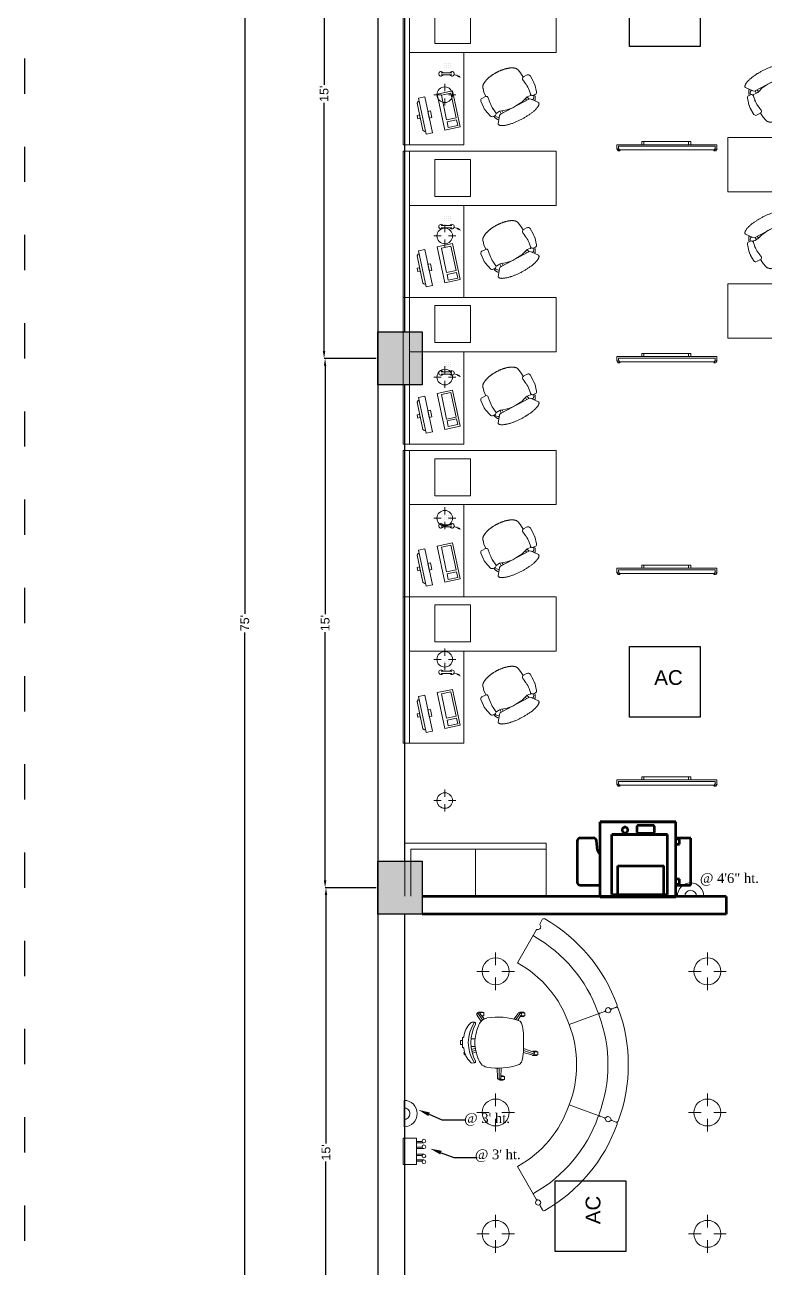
# Model space of a CAD drawing. Header units: inches. Extents: x 2702 to 16065, y 1501 to 3657.
# Drawn here: x 13104.9 to 13356.5, y 2208.9 to 2631.7 of the extents above; entities that cross this region are included whole.
import ezdxf
from ezdxf import colors
from ezdxf.entities.mleader import LeaderData, LeaderLine
from ezdxf.math import Vec2, Vec3

# ---------------------------------------------------------------- set-up
doc = ezdxf.new("R2010")
doc.units = ezdxf.units.IN
doc.linetypes.add('ACAD_ISO03W100', pattern=[30, 12, -18])
for name, color, linetype, lineweight in [('A-FURNITURE', 255, 'Continuous', 5), ('ELECTRICAL POINTS', 7, 'Continuous', 25), ('LIGHTS', 1, 'Continuous', 25)]:
    doc.layers.add(name, color=color, linetype=linetype, lineweight=lineweight)
for name, color, linetype in [('dimensions', 210, 'Continuous'), ('Layer1', 7, 'Continuous'), ('sanitary', 110, 'Continuous')]:
    doc.layers.add(name, color=color, linetype=linetype)
doc.styles.get("Standard").update_dxf_attribs({"font": 'arial.ttf'})
doc.dimstyles.new('ISO-25', dxfattribs={"dimtxt": 3, "dimasz": 2.5, "dimexe": 0, "dimexo": 0.625, "dimtad": 0, "dimlunit": 4, "dimtxsty": 'Standard', "dimcen": 2.5, "dimadec": 0, "dimazin": 0, "dimtfac": 1, "dimtmove": 0, "dimatfit": 3, "dimfxl": 1, "dimarcsym": 0})

# ---------------------------------------------------------------- blocks, each defined once
blk = doc.blocks.new('*D123')
at = {"layer": 'Defpoints', "color": 0, "transparency": 16777216}
for p in [(13179.62, 2878.23), (13224.87, 2878.23), (13224.87, 1978.23)]:
    blk.add_point(p, dxfattribs=at)
at = {"layer": 'dimensions', "color": 0, "lineweight": -2, "transparency": 16777216}
for p, q in [((13224.25, 2878.23), (13179.62, 2878.23)), ((13179.62, 2875.73), (13179.62, 2431.39)), ((13179.62, 1980.73), (13179.62, 2425.07)), ((13224.25, 1978.23), (13179.62, 1978.23))]:
    blk.add_line(p, q, dxfattribs=at)
at = {"layer": 'dimensions', "color": 0, "transparency": 16777216}
for points in [[(13179.2, 2875.73), (13180.03, 2875.73), (13179.62, 2878.23)], [(13179.2, 1980.73), (13180.03, 1980.73), (13179.62, 1978.23)]]:
    blk.add_solid(points, dxfattribs=at)
at = {"layer": 'dimensions', "color": 0, "lineweight": 100, "transparency": 16777216, "insert": (13179.62, 2428.23), "char_height": 3, "attachment_point": 5, "rotation": 90}
blk.add_mtext("75'", dxfattribs=at)
blk = doc.blocks.new('*D128')
at = {"layer": 'Defpoints', "color": 0, "transparency": 16777216}
for p in [(13207.23, 2338.23), (13224.87, 2338.23), (13224.87, 2158.23)]:
    blk.add_point(p, dxfattribs=at)
at = {"layer": 'dimensions', "color": 0, "lineweight": -2, "transparency": 16777216}
for p, q in [((13224.25, 2338.23), (13207.23, 2338.23)), ((13207.23, 2335.73), (13207.23, 2251.26)), ((13207.23, 2160.73), (13207.23, 2245.2)), ((13224.25, 2158.23), (13207.23, 2158.23))]:
    blk.add_line(p, q, dxfattribs=at)
at = {"layer": 'dimensions', "color": 0, "transparency": 16777216}
for points in [[(13206.81, 2335.73), (13207.65, 2335.73), (13207.23, 2338.23)], [(13206.81, 2160.73), (13207.65, 2160.73), (13207.23, 2158.23)]]:
    blk.add_solid(points, dxfattribs=at)
at = {"layer": 'dimensions', "color": 0, "lineweight": 100, "transparency": 16777216, "insert": (13207.23, 2248.23), "char_height": 3, "attachment_point": 5, "rotation": 90}
blk.add_mtext("15'", dxfattribs=at)
blk = doc.blocks.new('*D129')
at = {"layer": 'Defpoints', "color": 0, "transparency": 16777216}
for p in [(13206.93, 2518.23), (13224.87, 2518.23), (13224.87, 2338.23)]:
    blk.add_point(p, dxfattribs=at)
at = {"layer": 'dimensions', "color": 0, "lineweight": -2, "transparency": 16777216}
for p, q in [((13224.25, 2518.23), (13206.93, 2518.23)), ((13206.93, 2515.73), (13206.93, 2431.26)), ((13206.93, 2340.73), (13206.93, 2425.2)), ((13224.25, 2338.23), (13206.93, 2338.23))]:
    blk.add_line(p, q, dxfattribs=at)
at = {"layer": 'dimensions', "color": 0, "transparency": 16777216}
for points in [[(13206.51, 2515.73), (13207.34, 2515.73), (13206.93, 2518.23)], [(13206.51, 2340.73), (13207.34, 2340.73), (13206.93, 2338.23)]]:
    blk.add_solid(points, dxfattribs=at)
at = {"layer": 'dimensions', "color": 0, "lineweight": 100, "transparency": 16777216, "insert": (13206.93, 2428.23), "char_height": 3, "attachment_point": 5, "rotation": 90}
blk.add_mtext("15'", dxfattribs=at)
blk = doc.blocks.new('*D130')
at = {"layer": 'Defpoints', "color": 0, "transparency": 16777216}
for p in [(13206.58, 2698.23), (13224.87, 2698.23), (13224.87, 2518.23)]:
    blk.add_point(p, dxfattribs=at)
at = {"layer": 'dimensions', "color": 0, "lineweight": -2, "transparency": 16777216}
for p, q in [((13224.25, 2698.23), (13206.58, 2698.23)), ((13206.58, 2695.73), (13206.58, 2611.26)), ((13206.58, 2520.73), (13206.58, 2605.2)), ((13224.25, 2518.23), (13206.58, 2518.23))]:
    blk.add_line(p, q, dxfattribs=at)
at = {"layer": 'dimensions', "color": 0, "transparency": 16777216}
for points in [[(13206.16, 2695.73), (13206.99, 2695.73), (13206.58, 2698.23)], [(13206.16, 2520.73), (13206.99, 2520.73), (13206.58, 2518.23)]]:
    blk.add_solid(points, dxfattribs=at)
at = {"layer": 'dimensions', "color": 0, "lineweight": 100, "transparency": 16777216, "insert": (13206.58, 2608.23), "char_height": 3, "attachment_point": 5, "rotation": 90}
blk.add_mtext("15'", dxfattribs=at)
blk = doc.blocks.new('AP00XXXX$0$A$C53421247')
at = {"color": 0}
for p, q in [((92, 609), (95, 612)), ((95, 612), (99, 614)), ((99, 614), (103, 617)), ((103, 617), (106, 619)), ((106, 619), (111, 621)), ((111, 621), (115, 624)), ((115, 624), (120, 626)), ((120, 626), (126, 628)), ((126, 628), (132, 630)), ((132, 630), (137, 632)), ((137, 632), (144, 634)), ((144, 634), (149, 636)), ((149, 636), (157, 638)), ((157, 638), (163, 639)), ((163, 639), (170, 641)), ((170, 641), (178, 643)), ((178, 643), (186, 644)), ((186, 644), (194, 646)), ((194, 646), (202, 647)), ((202, 647), (210, 648)), ((210, 648), (219, 649)), ((219, 649), (227, 650)), ((227, 650), (236, 651)), ((236, 651), (245, 652)), ((245, 652), (254, 652)), ((254, 652), (263, 653)), ((263, 653), (273, 653)), ((273, 653), (282, 654)), ((282, 654), (292, 654)), ((292, 654), (302, 654)), ((302, 654), (311, 654)), ((311, 654), (321, 654)), ((321, 654), (331, 654)), ((331, 654), (341, 654)), ((341, 654), (351, 653)), ((351, 653), (361, 653)), ((361, 653), (371, 652)), ((371, 652), (381, 652)), ((381, 652), (390, 651)), ((390, 651), (401, 650)), ((401, 650), (410, 649)), ((410, 649), (420, 648)), ((420, 648), (430, 646)), ((430, 646), (439, 646)), ((439, 646), (449, 644)), ((449, 644), (458, 642)), ((458, 642), (468, 641)), ((468, 641), (477, 639)), ((477, 639), (486, 637)), ((486, 637), (495, 636)), ((495, 636), (504, 634)), ((504, 634), (513, 632)), ((513, 632), (520, 630)), ((520, 630), (529, 627)), ((529, 627), (537, 625)), ((537, 625), (545, 623)), ((545, 623), (552, 620)), ((552, 620), (559, 618)), ((559, 618), (566, 616)), ((566, 616), (573, 614)), ((573, 614), (580, 611)), ((7, 368), (36, 460)), ((90, 476), (63, 478)), ((73, 477), (80, 503)), ((80, 503), (99, 534)), ((82, 595), (83, 598)), ((82, 593), (82, 595)), ((140, 501), (82, 587)), ((83, 598), (85, 600)), ((85, 600), (87, 604)), ((87, 604), (90, 607)), ((90, 607), (92, 609)), ((95, 493), (93, 475)), ((113, 514), (95, 493)), ((99, 534), (115, 538)), ((120, 459), (111, 457)), ((127, 514), (113, 514)), ((123, 459), (120, 459)), ((145, 454), (123, 459)), ((134, 510), (127, 514)), ((151, 491), (140, 501)), ((165, 488), (151, 491)), ((166, 452), (165, 488)), ((550, 463), (165, 488)), ((255, 473), (184, 457)), ((195, 486), (192, 459)), ((264, 474), (255, 473)), ((327, 478), (264, 474)), ((373, 474), (327, 478)), ((434, 465), (373, 474)), ((461, 459), (434, 465)), ((496, 446), (461, 459)), ((520, 465), (518, 438)), ((545, 430), (550, 463)), ((550, 463), (564, 465)), ((564, 465), (576, 474)), ((576, 474), (643, 549)), ((580, 611), (586, 608)), ((585, 483), (591, 485)), ((586, 608), (592, 605)), ((591, 485), (604, 482)), ((592, 605), (597, 603)), ((597, 603), (603, 600)), ((603, 600), (608, 597)), ((604, 482), (620, 461)), ((618, 502), (606, 508)), ((608, 597), (613, 595)), ((613, 595), (617, 591)), ((617, 591), (621, 588)), ((633, 471), (618, 502)), ((620, 461), (621, 444)), ((621, 588), (625, 586)), ((625, 586), (629, 582)), ((629, 582), (632, 580)), ((632, 580), (635, 576)), ((636, 460), (633, 471)), ((635, 576), (637, 574)), ((638, 443), (636, 460)), ((637, 574), (639, 571)), ((639, 571), (641, 568)), ((641, 568), (642, 565)), ((642, 565), (643, 562)), ((643, 562), (644, 559)), ((644, 559), (645, 556)), ((645, 556), (645, 553)), ((2, 245), (0, 325)), ((97, 312), (98, 282)), ((113, 453), (100, 394)), ((160, 452), (145, 454)), ((168, 452), (160, 452)), ((184, 457), (168, 452)), ((529, 434), (496, 446)), ((545, 430), (529, 434)), ((564, 429), (545, 430)), ((588, 432), (564, 429)), ((591, 432), (588, 432)), ((597, 428), (591, 432)), ((595, 413), (600, 364)), ((650, 442), (623, 444)), ((690, 327), (673, 421)), ((26, 220), (76, 217)), ((83, 159), (80, 217)), ((90, 114), (83, 159)), ((98, 280), (103, 245)), ((588, 250), (580, 218)), ((593, 282), (588, 252)), ((590, 128), (600, 187)), ((602, 186), (655, 183)), ((682, 205), (691, 283)), ((90, 111), (90, 114)), ((90, 110), (90, 111)), ((91, 107), (90, 110)), ((92, 105), (91, 107)), ((92, 102), (92, 105)), ((93, 100), (92, 102)), ((94, 98), (93, 100)), ((95, 96), (94, 98)), ((96, 93), (95, 96)), ((97, 91), (96, 93)), ((99, 89), (97, 91)), ((100, 87), (99, 89)), ((101, 84), (100, 87)), ((103, 82), (101, 84)), ((105, 80), (103, 82)), ((107, 78), (105, 80)), ((109, 76), (107, 78)), ((111, 73), (109, 76)), ((113, 72), (111, 73)), ((116, 69), (113, 72)), ((118, 67), (116, 69)), ((120, 65), (118, 67)), ((123, 63), (120, 65)), ((125, 60), (123, 63)), ((128, 59), (125, 60)), ((132, 57), (128, 59)), ((135, 54), (132, 57)), ((138, 53), (135, 54)), ((141, 51), (138, 53)), ((144, 49), (141, 51)), ((148, 47), (144, 49)), ((151, 45), (148, 47)), ((155, 44), (151, 45)), ((158, 42), (155, 44)), ((162, 40), (158, 42)), ((165, 38), (162, 40)), ((169, 36), (165, 38)), ((173, 34), (169, 36)), ((178, 33), (173, 34)), ((182, 31), (178, 33)), ((186, 30), (182, 31)), ((190, 28), (186, 30)), ((194, 27), (190, 28)), ((199, 25), (194, 27)), ((204, 24), (199, 25)), ((207, 22), (204, 24)), ((212, 21), (207, 22)), ((217, 19), (212, 21)), ((221, 18), (217, 19)), ((226, 17), (221, 18)), ((231, 16), (226, 17)), ((236, 15), (231, 16)), ((241, 14), (236, 15)), ((246, 13), (241, 14)), ((250, 11), (246, 13)), ((256, 10), (250, 11)), ((261, 9), (256, 10)), ((266, 8), (261, 9)), ((271, 8), (266, 8)), ((276, 7), (271, 8)), ((281, 6), (276, 7)), ((287, 5), (281, 6)), ((291, 4), (287, 5)), ((297, 4), (291, 4)), ((302, 4), (297, 4)), ((307, 2), (302, 4)), ((313, 2), (307, 2)), ((318, 2), (313, 2)), ((323, 1), (318, 2)), ((328, 1), (323, 1)), ((334, 1), (328, 1)), ((339, 1), (334, 1)), ((344, 0), (339, 1)), ((350, 1), (344, 0)), ((356, 0), (350, 1)), ((360, 0), (356, 0)), ((366, 0), (360, 0)), ((371, 0), (366, 0)), ((376, 1), (371, 0)), ((382, 0), (376, 1)), ((387, 1), (382, 0)), ((392, 1), (387, 1)), ((397, 1), (392, 1)), ((402, 1), (397, 1)), ((407, 2), (402, 1)), ((412, 2), (407, 2)), ((417, 3), (412, 2)), ((423, 3), (417, 3)), ((427, 4), (423, 3)), ((432, 4), (427, 4)), ((437, 6), (432, 4)), ((442, 6), (437, 6)), ((447, 7), (442, 6)), ((451, 8), (447, 7)), ((455, 9), (451, 8)), ((460, 9), (455, 9)), ((465, 10), (460, 9)), ((469, 12), (465, 10)), ((474, 12), (469, 12)), ((478, 13), (474, 12)), ((482, 15), (478, 13)), ((486, 16), (482, 15)), ((490, 17), (486, 16)), ((494, 18), (490, 17)), ((498, 19), (494, 18)), ((502, 21), (498, 19)), ((506, 22), (502, 21)), ((510, 23), (506, 22)), ((514, 25), (510, 23)), ((517, 27), (514, 25)), ((520, 28), (517, 27)), ((524, 30), (520, 28)), ((528, 31), (524, 30)), ((530, 33), (528, 31)), ((533, 35), (530, 33)), ((537, 36), (533, 35)), ((539, 38), (537, 36)), ((542, 40), (539, 38)), ((545, 42), (542, 40)), ((547, 43), (545, 42)), ((550, 46), (547, 43)), ((552, 47), (550, 46)), ((555, 49), (552, 47)), ((557, 51), (555, 49)), ((559, 53), (557, 51)), ((561, 55), (559, 53)), ((563, 57), (561, 55)), ((565, 59), (563, 57)), ((567, 61), (565, 59)), ((568, 63), (567, 61)), ((569, 65), (568, 63)), ((571, 67), (569, 65)), ((572, 70), (571, 67)), ((573, 71), (572, 70)), ((574, 74), (573, 71)), ((575, 76), (574, 74)), ((576, 78), (575, 76)), ((577, 81), (576, 78)), ((577, 82), (590, 128)), ((577, 82), (577, 81))]:
    blk.add_line(p, q, dxfattribs=at)
for centre, radius, start, end in [((60, 452), 25.4, 85.1777, 163.418), ((88, 591), 6.35, 164.3929, 214.029), ((87, 451), 25.4, 6.3757, 85.1777), ((638, 553), 6.35, 318.2555, 357.1149), ((153, 324), 152, 163.1174, 179.4456), ((446, 342), 350, 171.2066, 184.7536), ((251, 353), 350, 348.2663, 1.8132), ((620, 418), 25.4, 85.208, 169.2349), ((620, 418), 25.4, 169.2349, 190.8913), ((648, 417), 25.4, 9.9024, 85.208), ((539, 300), 152, 353.5743, 9.9024), ((28, 245), 25.4, 180.1777, 266.5099), ((78, 242), 25.4, 266.5099, 4.8356), ((124, 283), 25.4, 182.6801, 187.8199), ((604, 212), 25.4, 165.2, 266.5099), ((563, 256), 25.4, 345.2, 350.3398), ((657, 209), 25.4, 266.5099, 353.5743)]:
    blk.add_arc(centre, radius, start, end, dxfattribs=at)
blk = doc.blocks.new('A$C6978789A')
at = {"color": 0}
for p, q in [((-1.628, 0), (-1.628, 1.736)), ((-1.012, 1.736), (-1.628, 1.736)), ((-1.012, 0.072), (-1.012, 1.736)), ((0.036, 0), (0.036, 1.736)), ((0.652, 1.736), (0.036, 1.736)), ((0.652, 0.072), (0.652, 1.736)), ((0.036, 0.688), (-1.012, 0.688)), ((-0.762, 0.577), (-0.753, 0.606)), ((-0.758, 0.61), (-0.743, 0.615)), ((-0.753, 0.62), (-0.738, 0.625)), ((-0.748, 0.63), (-0.733, 0.635)), ((-0.743, 0.64), (-0.728, 0.645)), ((-0.577, 0.558), (-0.168, 0.645)), ((-0.55, 0.541), (-0.271, 0.601)), ((-0.271, 0.601), (-0.248, 0.493)), ((-0.249, 0.605), (-0.185, 0.619)), ((-0.226, 0.498), (-0.249, 0.605)), ((-0.185, 0.619), (-0.162, 0.512)), ((-0.168, 0.645), (-0.131, 0.473)), ((0.036, 0.688), (0.036, 0.072)), ((1.7, 0.688), (0.652, 0.688)), ((0.902, 0.577), (0.911, 0.606)), ((0.906, 0.61), (0.921, 0.615)), ((0.911, 0.62), (0.926, 0.625)), ((0.916, 0.63), (0.931, 0.635)), ((0.921, 0.64), (0.936, 0.645)), ((1.088, 0.558), (1.496, 0.645)), ((1.114, 0.541), (1.393, 0.601)), ((1.393, 0.601), (1.416, 0.493)), ((1.415, 0.605), (1.479, 0.619)), ((1.438, 0.498), (1.415, 0.605)), ((1.479, 0.619), (1.502, 0.512)), ((1.496, 0.645), (1.533, 0.473)), ((1.7, 0.688), (1.7, 0.072)), ((-0.89, 0.541), (-0.89, 0.541)), ((-0.89, 0.517), (-0.89, 0.517)), ((-0.89, 0.494), (-0.89, 0.494)), ((-0.89, 0.471), (-0.89, 0.471)), ((-0.866, 0.541), (-0.866, 0.541)), ((-0.866, 0.517), (-0.866, 0.517)), ((-0.866, 0.494), (-0.866, 0.494)), ((-0.866, 0.471), (-0.866, 0.471)), ((-0.843, 0.541), (-0.843, 0.541)), ((-0.843, 0.517), (-0.843, 0.517)), ((-0.843, 0.494), (-0.843, 0.494)), ((-0.843, 0.471), (-0.843, 0.471)), ((-0.783, 0.429), (-0.783, 0.553)), ((-0.758, 0.429), (-0.758, 0.553)), ((-0.54, 0.386), (-0.577, 0.558)), ((-0.527, 0.433), (-0.55, 0.541)), ((-0.131, 0.473), (-0.54, 0.386)), ((-0.248, 0.493), (-0.527, 0.433)), ((-0.162, 0.512), (-0.226, 0.498)), ((0.774, 0.541), (0.774, 0.541)), ((0.774, 0.517), (0.774, 0.517)), ((0.774, 0.494), (0.774, 0.494)), ((0.774, 0.471), (0.774, 0.471)), ((0.798, 0.541), (0.798, 0.541)), ((0.798, 0.517), (0.798, 0.517)), ((0.798, 0.494), (0.798, 0.494)), ((0.798, 0.471), (0.798, 0.471)), ((0.821, 0.541), (0.821, 0.541)), ((0.821, 0.517), (0.821, 0.517)), ((0.821, 0.494), (0.821, 0.494)), ((0.821, 0.471), (0.821, 0.471)), ((0.881, 0.429), (0.881, 0.553)), ((0.906, 0.429), (0.906, 0.553)), ((1.124, 0.386), (1.088, 0.558)), ((1.137, 0.433), (1.114, 0.541)), ((1.533, 0.473), (1.124, 0.386)), ((1.416, 0.493), (1.137, 0.433)), ((1.502, 0.512), (1.438, 0.498)), ((-0.46, 0.181), (-0.457, 0.168)), ((-0.457, 0.168), (-0.439, 0.157)), ((-0.439, 0.157), (-0.129, 0.223)), ((-0.129, 0.223), (-0.117, 0.241)), ((-0.12, 0.254), (-0.117, 0.241)), ((1.204, 0.181), (1.207, 0.168)), ((1.207, 0.168), (1.225, 0.157)), ((1.225, 0.157), (1.535, 0.223)), ((1.535, 0.223), (1.547, 0.241)), ((1.544, 0.254), (1.547, 0.241)), ((0.036, 0.072), (-1.628, 0.072)), ((0.036, 0.072), (-1.628, 0.072)), ((0.036, 0), (-1.628, 0)), ((0.036, 0), (-1.628, 0)), ((0.036, 0), (-1.628, 0)), ((1.7, 0), (0, 0)), ((1.7, 0.072), (0.036, 0.072)), ((1.7, 0.072), (0.036, 0.072)), ((0.036, 0), (0.036, 0.072)), ((1.7, 0), (0.036, 0)), ((1.7, 0), (1.7, 0.072)), ((1.7, 0), (0.036, 0))]:
    blk.add_line(p, q, dxfattribs=at)
for points in [[(-1.111, 0.36), (-1.532, 0.36), (-1.532, 0.764), (-1.111, 0.764)], [(0.548, 0.36), (0.127, 0.36), (0.127, 0.764), (0.548, 0.764)], [(-0.509, 0.244), (-0.101, 0.331), (-0.086, 0.261), (-0.494, 0.174)], [(-0.349, 0.308), (-0.273, 0.324), (-0.267, 0.296), (-0.343, 0.28)], [(1.155, 0.244), (1.563, 0.331), (1.578, 0.261), (1.17, 0.174)], [(1.315, 0.308), (1.391, 0.324), (1.397, 0.296), (1.321, 0.28)], [(-0.303, 0.186), (-0.265, 0.194), (-0.259, 0.166), (-0.297, 0.158)], [(1.361, 0.186), (1.399, 0.194), (1.405, 0.166), (1.367, 0.158)]]:
    blk.add_lwpolyline(points, close=True, dxfattribs=at)
for centre, start, end in [((-0.771, 0.553), 298.4915, 241.5085), ((0.893, 0.553), 298.4915, 241.5085), ((-0.771, 0.429), 118.4915, 61.5085), ((0.893, 0.429), 118.4915, 61.5085)]:
    blk.add_arc(centre, 0.026, start, end, dxfattribs=at)
at = {"color": 0, "xscale": -0.0009244712992276988, "yscale": 0.0009244712990721382, "zscale": 0.0009244712990936547, "rotation": 294.0917746407043}
for p in [(-0.666, 0.787), (0.998, 0.787)]:
    blk.add_blockref('AP00XXXX$0$A$C53421247', p, dxfattribs=at)
blk = doc.blocks.new('Revolution Counter Top Element 1461100')
at = {"color": 0}
for p, q in [((-20, 54), (-43, 117)), ((1620, 54), (1643, 117)), ((209, -573), (20, -54)), ((1391, -573), (1580, -54))]:
    blk.add_line(p, q, dxfattribs=at)
blk.add_circle((0, 0), 38, dxfattribs=at)
for centre, radius, start, end in [((800, -2103), 2400, 69.8213, 110.1787), ((-19, 126), 25, 110.1787, 200), ((4, 63), 25, 200, 266.6201), ((1600, 0), 38, 93.3799, 226.6201), ((1596, 63), 25, 273.3799, 340), ((1619, 126), 25, 340, 69.8213), ((43, -46), 25, 133.3799, 200), ((66, -109), 25, 200, 290.1995), ((800, -2103), 2100, 69.8005, 110.1995), ((1534, -109), 25, 249.8005, 340), ((1557, -46), 25, 340, 46.6201), ((800, -2103), 1640, 68.8682, 111.1318)]:
    blk.add_arc(centre, radius, start, end, dxfattribs=at)
blk = doc.blocks.new('Revolution 120° reception counter')
at = {"color": 0, "xscale": -1}
for p, rotation in [((697, 1333), 39.9999999999224), ((3523, 305), 320.0000000000776)]:
    blk.add_blockref('Revolution Counter Top Element 1461100', p, dxfattribs=dict(at, rotation=rotation))
at = {"color": 0}
blk.add_blockref('Revolution Counter Top Element 1461100', (697, 1333), dxfattribs=at)
blk = doc.blocks.new('chair 053')
at = {"color": 0, "linetype": 'Continuous'}
for p, q in [((-338, 324), (-366, 324)), ((-334, 319), (-379, 319)), ((-379, 319), (-379, 292)), ((-379, 292), (-348, 292)), ((-370, 319), (-334, 319)), ((-370, 292), (-348, 292)), ((-349, 287), (-366, 287)), ((-351, 220), (-348, 301)), ((-334, 319), (-334, 221)), ((-319, 301), (-317, 221)), ((-630, 107), (-668, 107)), ((-668, 107), (-668, 80)), ((-659, 107), (-630, 107)), ((-627, 112), (-655, 112)), ((-121, 175), (-99, 177)), ((-668, 80), (-629, 80)), ((-659, 80), (-629, 80)), ((-627, 75), (-655, 75)), ((-638, 99), (-544, 68)), ((-545, 50), (-625, 79)), ((-616, 107), (-542, 85)), ((-135, 82), (-102, 92)), ((-97, 77), (-132, 66)), ((-94, 61), (-128, 48)), ((-126, 33), (-90, 33)), ((-30, 99), (-39, 95)), ((-16, 37), (-16, -38)), ((-16, 18), (-4, 18)), ((0, 15), (0, -15)), ((-126, -33), (-90, -33)), ((-4, -18), (-16, -18)), ((-522, -235), (-494, -193)), ((-521, -259), (-478, -198)), ((-461, -203), (-499, -252)), ((-168, -252), (-205, -205)), ((-146, -259), (-191, -196)), ((-179, -185), (-145, -235)), ((-99, -177), (-121, -175)), ((-519, -230), (-556, -230)), ((-556, -230), (-556, -257)), ((-556, -257), (-523, -257)), ((-547, -230), (-519, -230)), ((-547, -257), (-523, -257)), ((-516, -225), (-543, -225)), ((-515, -262), (-543, -262)), ((-184, -232), (-200, -232)), ((-200, -232), (-200, -259)), ((-200, -259), (-163, -259)), ((-191, -232), (-184, -232)), ((-191, -259), (-163, -259)), ((-159, -263), (-186, -263))]:
    blk.add_line(p, q, dxfattribs=at)
for centre, major_axis, start_param, end_param in [((-366, 319), (-4.56, 0), -1.57072, 0.000076), ((-338, 319), (4.56, 0), -0.000076, 1.57072), ((-323, -312), (533, 0), 1.391735, 1.921675), ((-366, 292), (-4.56, 0), 0.000261, 1.571057), ((-334, 304), (14.9, 0), -0.232301, 3.373007), ((-655, 107), (-4.56, 0), -1.57072, 0.000076), ((-623, 94), (-14.9, 0), 4.166187, 7.771495), ((-627, 107), (4.56, 0), 0.317294, 1.570596), ((-6, 35), (539, 0), 2.907647, 3.205907), ((-488, 149), (43.1, 0), 2.012095, 2.907616), ((-244, 125), (-88.7, 0), 3.861031, 4.533376), ((-284, 97), (-137, 0), 3.459305, 3.824526), ((-546, -18), (423, 0), 0.041738, 0.382495), ((-119, 164), (-11, 0), -1.431535, 0.340012), ((-424, 0), (-335, 0), 2.642327, 3.64029), ((-381, 0), (314, 0), -0.591435, 0.591802), ((-99, 162), (14.9, 0), 0.429929, 1.563852), ((-230, 25), (-204, 0), 3.261307, 3.922347), ((-44, 94), (14.9, 0), -0.921939, 1.632961), ((-655, 80), (4.56, 0), 3.141516, 4.712313), ((-627, 80), (4.56, 0), 4.712096, 5.950193), ((-21, 50), (-6.73, 0), 0.11972, 1.210062), ((-22, 38), (-5.96, 0), 3.071831, 4.992386), ((-4, 14), (-2.58, 2.58), 3.982648, 5.498366), ((-6, -35), (-539, 0), -0.064314, 0.233946), ((-546, 18), (423, 0), -0.382514, -0.041756), ((-230, -25), (204, 0), -0.780776, -0.119735), ((-21, -50), (6.73, 0), 1.931531, 3.021873), ((-22, -38), (5.96, 0), 4.432398, 6.352953), ((-4, -15), (-3.63, 0), 1.576266, 3.141861), ((-488, -150), (43.1, 0), 3.375483, 4.271005), ((-323, 312), (-533, 0), 1.219912, 1.749853), ((-244, -125), (88.7, 0), -1.391741, -0.719396), ((-284, -98), (137, 0), -0.682976, -0.317754), ((-119, -164), (11, 0), 2.827518, 4.573088), ((-99, -162), (-14.9, 0), 1.57773, 2.711651), ((-543, -230), (-4.56, 0), -1.57072, 0.000076), ((-543, -257), (-4.56, 0), 0.000261, 1.571057), ((-513, -247), (-14.9, 0), -0.86079, 2.744518), ((-515, -257), (3.23, 3.23), 3.926991, 4.320608), ((-186, -232), (3.23, 3.23), 1.152353, 2.356194), ((-186, -259), (-4.56, 0), 0.000261, 1.571057), ((-155, -246), (-14.9, 0), 0.39635, 4.001658), ((-159, -259), (3.23, 3.23), 3.926991, 4.934984)]:
    blk.add_ellipse(centre, major_axis=major_axis, ratio=1, start_param=start_param, end_param=end_param, dxfattribs=at)
blk = doc.blocks.new('_kseroksA')
at = {"color": 0, "lineweight": -2}
for p, q in [((627, 650), (-1, 650)), ((-1, 650), (-1, 0)), ((629, 650), (627, 650)), ((634, 650), (629, 650)), ((638, 650), (634, 650)), ((642, 650), (638, 650)), ((645, 650), (642, 650)), ((648, 650), (645, 650)), ((650, 650), (648, 650)), ((651, 650), (650, 650)), ((652, 650), (651, 650)), ((652, 650), (652, 0)), ((-129, 549), (-129, 141)), ((-129, 549), (-127, 549)), ((-127, 549), (-125, 549)), ((-1, 549), (-125, 549)), ((-33, 540), (-33, 497)), ((-1, 540), (-33, 540)), ((73, 630), (72, 630)), ((72, 630), (72, 110)), ((74, 630), (73, 630)), ((76, 630), (74, 630)), ((78, 630), (76, 630)), ((81, 630), (78, 630)), ((84, 630), (81, 630)), ((87, 630), (84, 630)), ((91, 630), (87, 630)), ((93, 630), (91, 630)), ((532, 630), (93, 630)), ((499, 630), (104, 630)), ((104, 630), (104, 380)), ((499, 630), (499, 380)), ((499, 630), (499, 380)), ((533, 630), (532, 630)), ((537, 630), (533, 630)), ((540, 630), (537, 630)), ((543, 630), (540, 630)), ((546, 630), (543, 630)), ((548, 630), (546, 630)), ((550, 630), (548, 630)), ((551, 630), (550, 630)), ((552, 630), (551, 630)), ((552, 630), (552, 110)), ((552, 630), (552, 110)), ((552, 630), (552, 110)), ((825, 549), (652, 549)), ((-33, 497), (-1, 497)), ((-33, 497), (-1, 497)), ((-33, 497), (-33, 497)), ((851, 166), (851, 524)), ((499, 380), (104, 380)), ((674, 250), (685, 163)), ((-129, 141), (-127, 141)), ((-127, 141), (-1, 141)), ((-33, 193), (-33, 150)), ((-1, 193), (-33, 193)), ((-33, 193), (-33, 193)), ((-33, 150), (-1, 150)), ((-33, 150), (-1, 150)), ((-33, 150), (-1, 150)), ((-31, 150), (-1, 150)), ((72, 110), (552, 110)), ((73, 110), (72, 110)), ((74, 110), (73, 110)), ((76, 110), (74, 110)), ((78, 110), (76, 110)), ((81, 110), (78, 110)), ((84, 110), (81, 110)), ((87, 110), (84, 110)), ((91, 110), (87, 110)), ((93, 110), (91, 110)), ((532, 110), (93, 110)), ((533, 110), (532, 110)), ((537, 110), (533, 110)), ((540, 110), (537, 110)), ((543, 110), (540, 110)), ((546, 110), (543, 110)), ((548, 110), (546, 110)), ((550, 110), (548, 110)), ((551, 110), (550, 110)), ((552, 110), (551, 110)), ((710, 141), (825, 141)), ((-1, 0), (0, 0)), ((627, 0), (-1, 0)), ((0, 0), (627, 0)), ((183, 91), (182, 89)), ((182, 89), (182, 88)), ((182, 89), (182, 88)), ((182, 88), (182, 44)), ((182, 88), (182, 44)), ((182, 44), (182, 43)), ((182, 44), (182, 43)), ((182, 43), (183, 41)), ((184, 94), (183, 92)), ((183, 92), (183, 91)), ((183, 41), (183, 40)), ((183, 40), (184, 38)), ((185, 95), (184, 94)), ((184, 38), (185, 37)), ((187, 96), (185, 95)), ((185, 37), (187, 36)), ((188, 97), (187, 96)), ((187, 36), (188, 35)), ((190, 98), (188, 97)), ((188, 35), (190, 34)), ((191, 98), (190, 98)), ((190, 34), (191, 34)), ((192, 98), (191, 98)), ((192, 98), (191, 98)), ((191, 34), (192, 34)), ((327, 98), (192, 98)), ((327, 98), (192, 98)), ((192, 34), (327, 34)), ((328, 98), (327, 98)), ((328, 98), (327, 98)), ((327, 34), (328, 34)), ((329, 98), (328, 98)), ((328, 34), (329, 34)), ((331, 97), (329, 98)), ((329, 34), (331, 35)), ((333, 96), (331, 97)), ((331, 35), (333, 36)), ((334, 95), (333, 96)), ((333, 36), (334, 37)), ((335, 94), (334, 95)), ((334, 37), (335, 38)), ((336, 92), (335, 94)), ((335, 38), (336, 40)), ((336, 91), (336, 92)), ((337, 89), (336, 91)), ((336, 41), (337, 43)), ((336, 40), (336, 41)), ((337, 88), (337, 89)), ((337, 88), (337, 89)), ((337, 44), (337, 88)), ((337, 44), (337, 88)), ((337, 43), (337, 44)), ((337, 43), (337, 44)), ((414, 79), (413, 75)), ((413, 75), (413, 73)), ((413, 73), (413, 70)), ((413, 70), (414, 66)), ((415, 83), (414, 79)), ((414, 66), (415, 62)), ((417, 87), (415, 83)), ((415, 62), (417, 58)), ((420, 90), (417, 87)), ((417, 58), (420, 55)), ((423, 93), (420, 90)), ((420, 55), (423, 52)), ((427, 95), (423, 93)), ((423, 52), (427, 50)), ((431, 97), (427, 95)), ((427, 50), (431, 48)), ((436, 98), (431, 97)), ((431, 48), (436, 48)), ((438, 98), (436, 98)), ((438, 98), (436, 98)), ((436, 48), (438, 48)), ((440, 98), (438, 98)), ((440, 98), (438, 98)), ((438, 48), (440, 48)), ((444, 97), (440, 98)), ((440, 48), (444, 48)), ((449, 95), (444, 97)), ((444, 48), (449, 50)), ((452, 93), (449, 95)), ((449, 50), (452, 52)), ((456, 90), (452, 93)), ((452, 52), (456, 55)), ((459, 87), (456, 90)), ((456, 55), (459, 58)), ((461, 83), (459, 87)), ((459, 58), (461, 62)), ((462, 79), (461, 83)), ((461, 62), (462, 66)), ((463, 75), (462, 79)), ((462, 66), (463, 70)), ((463, 73), (463, 75)), ((463, 70), (463, 73)), ((627, 0), (629, 0)), ((629, 0), (627, 0)), ((629, 0), (634, 0)), ((634, 0), (629, 0)), ((634, 0), (638, 0)), ((638, 0), (634, 0)), ((638, 0), (642, 0)), ((642, 0), (638, 0)), ((642, 0), (645, 0)), ((645, 0), (642, 0)), ((645, 0), (648, 0)), ((648, 0), (645, 0)), ((648, 0), (650, 0)), ((650, 0), (648, 0)), ((650, 0), (651, 0)), ((651, 0), (650, 0)), ((651, 0), (652, 0)), ((652, 0), (651, 0))]:
    blk.add_line(p, q, dxfattribs=at)
at = {"color": 0, "lineweight": -2, "ltscale": 0.1}
for centre, radius, start, end in [((824, 522), 26.8, 3.9073, 89.3531), ((647, 248), 26.8, 3.9073, 79.363), ((710, 166), 25.4, 188.3018, 268.5199), ((823, 170), 28.7, 274.0684, 352.6712)]:
    blk.add_arc(centre, radius, start, end, dxfattribs=at)
blk = doc.blocks.new('HGF')
at = {"layer": 'ELECTRICAL POINTS', "color": 10, "lineweight": 20}
blk.add_line((54606.15, -18034.58), (54606.15, -18043.58), dxfattribs=at)
for radius in [4.5, 2]:
    blk.add_arc((54606.15, -18039.08), radius, 270, 90, dxfattribs=at)
blk = doc.blocks.new('SWITCH BOX')
at = {"layer": 'ELECTRICAL POINTS', "color": 193, "lineweight": 20}
blk.add_lwpolyline([(0, 4.5), (0, -4.5), (4.5, -4.5), (4.5, 4.5)], close=True, dxfattribs=at)
for points in [[(6.46, 3.35), (4.5, 3.35), (4.5, 2.89), (7.06, 2.89)], [(6.46, 1.41), (4.5, 1.41), (4.5, 0.95), (7.06, 0.95)], [(6.46, -1.41), (4.5, -1.41), (4.5, -0.95), (7.06, -0.95)], [(6.46, -3.35), (4.5, -3.35), (4.5, -2.89), (7.06, -2.89)]]:
    blk.add_lwpolyline(points, dxfattribs=at)
for centre in [(7.06, 3.51), (7.06, 1.57), (7.06, -1.57), (7.06, -3.51)]:
    blk.add_circle(centre, 0.621, dxfattribs=at)
blk = doc.blocks.new('CEILING POINT')
at = {"layer": 'ELECTRICAL POINTS', "color": 20, "lineweight": 13}
for p, q in [((0, 5.25), (0, 1.75)), ((-1.75, 0), (-5.25, 0)), ((5.25, 0), (1.75, 0)), ((0, -1.75), (0, -5.25))]:
    blk.add_line(p, q, dxfattribs=at)
blk.add_circle((0, 0), 3.75, dxfattribs=at)
blk = doc.blocks.new('TUBE LIGHT POINT')
at = {"layer": 'ELECTRICAL POINTS', "color": 141, "lineweight": 9}
for p, q in [((-10.75, 0), (10.75, 0)), ((-22.6, -4), (23.1, -4))]:
    blk.add_line(p, q, dxfattribs=at)
at = {"layer": 'ELECTRICAL POINTS', "color": 141, "lineweight": 15}
for p, q in [((-23.75, -1.5), (-23.75, -3.5)), ((24.25, -1.5), (-23.75, -1.5)), ((-23.17, -4.5), (-22.31, -4.5)), ((-23, -2.25), (-23, -3.3)), ((23.5, -2.25), (-23, -2.25)), ((23.67, -4.5), (22.81, -4.5)), ((23.5, -2.25), (23.5, -3.3)), ((24.25, -1.5), (24.25, -3.5))]:
    blk.add_line(p, q, dxfattribs=at)
at = {"layer": 'ELECTRICAL POINTS', "color": 141}
for p, q in [((-23.75, -3.5), (-23.17, -4.5)), ((-23, -3.3), (-22.31, -4.5)), ((23.5, -3.3), (22.81, -4.5)), ((24.25, -3.5), (23.67, -4.5))]:
    blk.add_line(p, q, dxfattribs=at)
at = {"layer": 'ELECTRICAL POINTS', "color": 141, "lineweight": 9}
for points in [[(-11.75, -1.5), (-10.75, -1.5), (-10.75, 0), (-11.75, 0)], [(11.75, -1.5), (10.75, -1.5), (10.75, 0), (11.75, 0)]]:
    blk.add_lwpolyline(points, close=True, dxfattribs=at)

msp = doc.modelspace()

# ---------------------------------------------------------------- hatches: boundary and pattern name
at = {"linetype": 'ACAD_ISO03W100', "lineweight": 100}
h = msp.add_hatch(color=256, dxfattribs=at)
h.dxf.hatch_style = 1
h.paths.add_polyline_path([(13239.875, 1996.231), (13224.875, 1996.231), (13224.875, 1978.231), (13239.875, 1978.231)])
h.paths.add_polyline_path([(13412.375, 1996.231), (13397.375, 1996.231), (13397.375, 1978.231), (13412.375, 1978.231)])
h.paths.add_polyline_path([(13592.375, 1996.231), (13577.375, 1996.231), (13577.375, 1978.231), (13592.375, 1978.231)])
h.paths.add_polyline_path([(13704.875, 1996.231), (13689.875, 1996.231), (13689.875, 1978.231), (13704.875, 1978.231)])
h.paths.add_polyline_path([(13592.375, 2167.231), (13577.375, 2167.231), (13577.375, 2149.231), (13592.375, 2149.231)])
h.paths.add_polyline_path([(13412.375, 2167.231), (13397.375, 2167.231), (13397.375, 2149.231), (13412.375, 2149.231)])
h.paths.add_polyline_path([(13239.875, 2167.231), (13224.875, 2167.231), (13224.875, 2149.231), (13239.875, 2149.231)])
h.paths.add_polyline_path([(13704.875, 2347.231), (13689.875, 2347.231), (13689.875, 2329.231), (13704.875, 2329.231)])
h.paths.add_polyline_path([(13592.375, 2347.231), (13577.375, 2347.231), (13577.375, 2329.231), (13592.375, 2329.231)])
h.paths.add_polyline_path([(13412.375, 2347.231), (13397.375, 2347.231), (13397.375, 2329.231), (13412.375, 2329.231)])
h.paths.add_polyline_path([(13239.875, 2347.231), (13224.875, 2347.231), (13224.875, 2329.231), (13239.875, 2329.231)])
h.paths.add_polyline_path([(13239.875, 2527.231), (13224.875, 2527.231), (13224.875, 2509.231), (13239.875, 2509.231)])
h.paths.add_polyline_path([(13412.375, 2527.231), (13397.375, 2527.231), (13397.375, 2509.231), (13412.375, 2509.231)])
h.paths.add_polyline_path([(13592.375, 2527.231), (13577.375, 2527.231), (13577.375, 2509.231), (13592.375, 2509.231)])
h.paths.add_polyline_path([(13704.875, 2527.231), (13689.875, 2527.231), (13689.875, 2509.231), (13704.875, 2509.231)])
h.paths.add_polyline_path([(13704.875, 2707.231), (13689.875, 2707.231), (13689.875, 2689.231), (13704.875, 2689.231)])
h.paths.add_polyline_path([(13592.375, 2707.231), (13577.375, 2707.231), (13577.375, 2689.231), (13592.375, 2689.231)])
h.paths.add_polyline_path([(13412.375, 2707.231), (13397.375, 2707.231), (13397.375, 2689.231), (13412.375, 2689.231)])
h.paths.add_polyline_path([(13239.875, 2707.231), (13224.875, 2707.231), (13224.875, 2689.231), (13239.875, 2689.231)])
h.paths.add_polyline_path([(13239.875, 2878.231), (13224.875, 2878.231), (13224.875, 2860.231), (13239.875, 2860.231)])
h.paths.add_polyline_path([(13412.375, 2878.231), (13397.375, 2878.231), (13397.375, 2860.231), (13412.375, 2860.231)])
h.paths.add_polyline_path([(13592.375, 2878.231), (13577.375, 2878.231), (13577.375, 2860.231), (13592.375, 2860.231)])
h.paths.add_polyline_path([(13704.875, 2878.231), (13689.875, 2878.231), (13689.875, 2860.231), (13704.875, 2860.231)])

# ---------------------------------------------------------------- linework, layer by layer
for p, q in [((13224.875, 2878.231), (13224.875, 1978.231)), ((13233.875, 2689.231), (13233.875, 2527.231)), ((13233.875, 2509.231), (13233.875, 2347.231)), ((13233.875, 2329.231), (13233.875, 2167.231))]:
    msp.add_line(p, q)
at = {"color": 7, "lineweight": 100, "true_color": 0xffffff}
for p, q in [((13343.278, 2335.231), (13239.875, 2335.231)), ((13343.278, 2329.231), (13239.875, 2329.231))]:
    msp.add_line(p, q, dxfattribs=at)
at = {"linetype": 'ACAD_ISO03W100'}
msp.add_lwpolyline([(13824.875, 1858.231), (13104.875, 1858.231), (13104.875, 2998.231), (13824.875, 2998.231)], dxfattribs=at)
at = {"color": 0}
for points in [[(13310.363, 2624.293), (13310.363, 2648.293), (13334.363, 2648.293), (13334.363, 2624.293)], [(13310.363, 2396.293), (13310.363, 2420.293), (13334.363, 2420.293), (13334.363, 2396.293)], [(13285.176, 2214.605), (13285.176, 2238.605), (13309.176, 2238.605), (13309.176, 2214.605)]]:
    msp.add_lwpolyline(points, close=True, dxfattribs=at)
for points in [[(13224.875, 2509.231), (13224.875, 2527.231), (13239.875, 2527.231), (13239.875, 2509.231)], [(13224.875, 2329.231), (13224.875, 2347.231), (13239.875, 2347.231), (13239.875, 2329.231)], [(13224.875, 2329.231), (13224.875, 2347.231), (13239.875, 2347.231), (13239.875, 2329.231)]]:
    msp.add_lwpolyline(points, close=True)
at = {"layer": 'A-FURNITURE'}
for p, q in [((13258.049, 2351.418), (13258.049, 2335.418)), ((13282.049, 2353.418), (13282.049, 2335.418))]:
    msp.add_line(p, q, dxfattribs=at)
for points in [[(13282.049, 2353.418), (13234.049, 2353.418), (13234.049, 2335.418)], [(13282.049, 2351.418), (13236.049, 2351.418), (13236.049, 2335.418)]]:
    msp.add_lwpolyline(points, dxfattribs=at)
at = {"layer": 'sanitary', "color": 7, "lineweight": 100, "true_color": 0xffffff}
msp.add_line((13343.278, 2335.231), (13343.278, 2329.231), dxfattribs=at)

# ---------------------------------------------------------------- block references
at = {"color": 7, "lineweight": 100, "true_color": 0xffffff, "xscale": 0.03937007874015748, "yscale": 0.03937007874015748, "zscale": 0.03937007874015748, "rotation": 180}
msp.add_blockref('_kseroksA', (13326.111, 2360.711), dxfattribs=at)
at = {"lineweight": 18}
msp.add_blockref('SWITCH BOX', (13233.446, 2248.595), dxfattribs=at)
at = {"layer": 'A-FURNITURE', "lineweight": 100}
for name, p, xscale, yscale, zscale, rotation in [('A$C6978789A', (13233.491, 2641.741), 29.92546292720945, 29.92546292720945, 29.92546292720945, 270), ('A$C6978789A', (13395.779, 2573.852), 29.92546292720945, 29.92546292720945, 29.92546292720945, 89.99999999999999), ('A$C6978789A', (13233.491, 2539.995), 29.92546292720945, 29.92546292720945, 29.92546292720945, 270), ('A$C6978789A', (13233.491, 2438.248), 29.92546292720945, 29.92546292720945, 29.92546292720945, 270), ('Revolution 120° reception counter', (13272.285, 2312.716), 0.02313751309504104, 0.02313751309504104, 0.02313751309504104, 270), ('chair 053', (13252.96, 2285.594), 0.03937007874015748, 0.03937007874015748, 0.03937007874015748, 180)]:
    msp.add_blockref(name, p, dxfattribs=dict(at, xscale=xscale, yscale=yscale, zscale=zscale, rotation=rotation))
at = {"layer": 'ELECTRICAL POINTS', "lineweight": 18}
for name, p, xscale, yscale, zscale in [('CEILING POINT', (13247.608, 2607.907), 0.7067174399999917, 0.7067174399999917, 0.7067174399999917), ('TUBE LIGHT POINT', (13322.911, 2591.951), 0.7067174399999917, 0.7067174399999917, 0.7067174399999917), ('CEILING POINT', (13247.608, 2559.907), 0.7067174399999917, 0.7067174399999917, 0.7067174399999917), ('TUBE LIGHT POINT', (13322.911, 2519.951), 0.7067174399999917, 0.7067174399999917, 0.7067174399999917), ('CEILING POINT', (13247.608, 2511.907), 0.7067174399999917, 0.7067174399999917, 0.7067174399999917), ('CEILING POINT', (13247.608, 2463.907), 0.7067174399999917, 0.7067174399999917, 0.7067174399999917), ('TUBE LIGHT POINT', (13322.911, 2447.951), 0.7067174399999917, 0.7067174399999917, 0.7067174399999917), ('CEILING POINT', (13247.608, 2415.907), 0.7067174399999917, 0.7067174399999917, 0.7067174399999917), ('TUBE LIGHT POINT', (13322.911, 2375.951), 0.7067174399999917, 0.7067174399999917, 0.7067174399999917), ('CEILING POINT', (13247.608, 2367.907), 0.7067174399999917, 0.7067174399999917, 0.7067174399999917), ('CEILING POINT', (13264.89, 2309.813), 1.222217031138163, 1.222217031138163, 1.222217031138163), ('CEILING POINT', (13336.89, 2309.813), 1.222217031138163, 1.222217031138163, 1.222217031138163), ('CEILING POINT', (13264.89, 2261.813), 1.222217031138163, 1.222217031138163, 1.222217031138163), ('CEILING POINT', (13336.89, 2261.813), 1.222217031138163, 1.222217031138163, 1.222217031138163), ('CEILING POINT', (13264.89, 2220.563), 1.222217031138163, 1.222217031138163, 1.222217031138163), ('CEILING POINT', (13336.89, 2220.563), 1.222217031138163, 1.222217031138163, 1.222217031138163)]:
    msp.add_blockref(name, p, dxfattribs=dict(at, xscale=xscale, yscale=yscale, zscale=zscale))
at = {"layer": 'LIGHTS', "lineweight": 18, "rotation": 90}
msp.add_blockref('HGF', (-4707.921, -52270.771), dxfattribs=at)
at = {"layer": 'LIGHTS', "lineweight": 18}
msp.add_blockref('HGF', (-41372.398, 20300.522), dxfattribs=at)

# ---------------------------------------------------------------- texts
at = {"color": 0, "insert": (13318.801, 2412.225), "char_height": 5, "attachment_point": 1}
msp.add_mtext_dynamic_manual_height_columns('AC', width=15.91018, gutter_width=12.5, heights=[0], dxfattribs=at)
at = {"color": 0, "insert": (13295.499, 2223.825), "char_height": 5, "attachment_point": 1, "rotation": 90}
msp.add_mtext_dynamic_manual_height_columns('AC', width=15.91018, gutter_width=12.5, heights=[0], dxfattribs=at)
at = {"layer": 'Layer1', "color": 191, "linetype": 'ByBlock', "lineweight": 5, "ltscale": 0.18, "char_height": 3.29062, "width": 75, "attachment_point": 3}
for s, insert in [('{\\fTimes New Roman|b0|i0|c0|p18;\\C6;@ 4\'6" ht.}', (13354.402, 2343.162)), ("{\\fTimes New Roman|b0|i0|c0|p18;\\C6;@ 3' ht.}", (13269.739, 2261.546)), ("{\\fTimes New Roman|b0|i0|c0|p18;\\C6;@ 3' ht.}", (13273.388, 2249.23))]:
    msp.add_mtext(s, dxfattribs=dict(at, insert=insert))

# ---------------------------------------------------------------- dimensions: what is measured, and where the dimension line sits
at = {"layer": 'dimensions', "color": 215, "lineweight": 100, "true_color": 0xa953a0}
for base, p1, p2, picture, middle in [((13179.616, 2878.231), (13224.875, 1978.231), (13224.875, 2878.231), '*D123', (13179.616, 2428.231)), ((13206.578, 2698.231), (13224.875, 2518.231), (13224.875, 2698.231), '*D130', (13206.578, 2608.231)), ((13206.925, 2518.231), (13224.875, 2338.231), (13224.875, 2518.231), '*D129', (13206.925, 2428.231)), ((13207.23, 2338.231), (13224.875, 2158.231), (13224.875, 2338.231), '*D128', (13207.23, 2248.231))]:
    dim = msp.add_linear_dim(base=base, p1=p1, p2=p2, angle=90, dimstyle='ISO-25', dxfattribs=at)
    dim.commit()
    dim.dimension.update_dxf_attribs({"geometry": picture, "text_midpoint": middle})

# ---------------------------------------------------------------- leaders
at = {"color": 0}
ml = msp.add_multileader_mtext('Standard', dxfattribs=at)
ml.set_content('')
ml.set_leader_properties()
ml.build(insert=Vec2(0, 0))
ctx = ml.context
ctx.base_point, ctx.plane_origin = Vec3(13254.619, 2259.363), Vec3(13238.566, 2262.756)
notes = []
notes.append((ctx, [(0, (1, 1, 0), (13246.619, 2259.363), (1, 0), 8, [(0, [(13238.566, 2262.756)], 0, [])])]))
ctx.mtext.insert, ctx.mtext.flow_direction = Vec3(13256.619, 2261.363), 5
ml = msp.add_multileader_mtext('Standard', dxfattribs=at)
ml.set_content('')
ml.set_leader_properties()
ml.build(insert=Vec2(0, 0))
ctx = ml.context
ctx.base_point, ctx.plane_origin = Vec3(13258.645, 2246.544), Vec3(13242.592, 2249.56)
notes.append((ctx, [(0, (1, 1, 0), (13250.645, 2246.544), (1, 0), 8, [(0, [(13242.592, 2249.56)], 0, [])])]))
ctx.mtext.insert, ctx.mtext.flow_direction = Vec3(13260.645, 2248.544), 5
for ctx, leaders in notes:
    for number, flags, end, landing, length, lines in leaders:
        leader = LeaderData()
        leader.index, (leader.has_last_leader_line, leader.has_dogleg_vector, leader.attachment_direction) = number, flags
        leader.last_leader_point, leader.dogleg_vector, leader.dogleg_length = Vec3(end), Vec3(landing), length
        for number, points, colour, breaks in lines:
            line = LeaderLine()
            line.index, line.vertices, line.color, line.breaks = number, Vec3.list(points), colors.encode_raw_color(colour), breaks
            leader.lines.append(line)
        ctx.leaders.append(leader)

doc.saveas('drawing.dxf')
